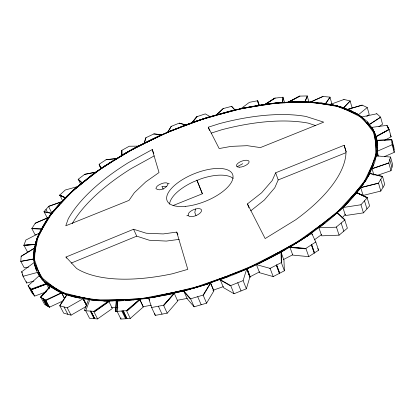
<?xml version="1.0" encoding="UTF-8"?>
<svg xmlns="http://www.w3.org/2000/svg" width="415" height="415" viewBox="0 0 415 415"><rect width="100%" height="100%" fill="white"/><g stroke="black" fill="none" stroke-linecap="round" stroke-linejoin="round"><path stroke-width="0.62" d="M167.997 183.892C167.126 188.151 158.966 191.818 155.905 188.54C156.294 185.889 159.422 184.602 161.653 183.643C163.033 183.134 164.511 182.756 165.99 182.859C167.427 182.533 167.919 184.691 169.206 183.404M392.144 144.913L391.812 139.819L376.504 140.4L377.334 149.545L375.642 157.866L375.912 157.399L375.295 135.274L373.303 130.237L372.286 128.707M377.188 147.569C377.64 141.655 376.234 135.435 373.313 130.305M33.797 257.606L33.776 256.641M178.953 291.963L152.684 297.545L138.19 299.282L139.71 299.21L143.346 306.924L130.274 318.435L120.884 319.068L120.947 317.828M36.779 270.549L34.253 263.878L35.571 242.516L47.087 219.343L67.303 195.766L93.536 173.771L95.761 172.318M116.21 300.792L115.386 311.452L116.776 311.385L117.445 300.761L110.037 300.849L94.978 311.437M115.723 311.437L116.511 300.787M35.835 242.568L34.575 248.02L21.17 256.211L20.75 261.46L33.942 259.017L33.843 257.746L33.755 258.913L34.331 260.013M33.926 251.438L34.881 246.303M33.88 251.91L33.537 253.809L33.755 258.913M376.955 149.768L376.737 151.62L368.728 175.597L365.532 180.349M35.104 250.971L33.926 258.778M35.301 249.643L36.94 238.418L42.605 228.39M34.938 246.085L35.571 242.516M34.238 249.804L34.575 248.02M186.828 215.805L188.156 215.271A7.174 3.196 -22.4 0 0 195.029 215.956A7.174 3.196 -22.4 0 0 201.54 210.789L201.472 209.923A7.174 3.196 -22.4 0 0 195.496 209.025L194.817 212.599L196.03 215.556M48.633 285.126L50.148 286.397L40.52 297.145L50.365 286.35L55.828 289.779M35.877 242.417L36.925 238.511M34.378 248.269L33.9 250.152L33.817 256.449L33.677 255.458M377.287 175.384L390.987 170.71L392.689 164.771L390.52 157.036L376.047 155.864M390.52 157.036L388.72 163.111L371.721 168.905L368.728 175.597M250.219 276.961L247.096 268.744L250.219 276.961L249.872 277.106L246.697 269.034M144.135 143.201L145.753 137.78L154.032 133.848L161.897 134.776L195.242 121.465L234.563 110.12M247.05 268.889L233.749 274.611L220.183 279.622L223.493 287.637L234.019 293.742L246.36 288.788L249.913 276.966L246.738 268.899C269.506 259.219 291.325 247.226 311.577 233.038L312.173 234.771M144.363 143.082L146.002 137.661M246.36 288.788L243.107 280.623L246.738 268.899L242.479 270.772L292.829 245.115L304.574 237.774M37.127 238.085L40.333 230.688L47.087 219.343M39.321 233.095L38.989 234.081L39.492 233.007L25.875 240.036L23.852 245.364L35.358 244.435L23.852 245.364M376.773 151.293L377.323 149.706M38.87 234.273L38.419 235.31M304.786 101.908L307.344 95.932L304.999 101.914L299.677 101.768L283.014 102.406M36.364 240.482L38.388 235.466L37.749 236.742M371.757 166.036L365.89 180.338L364.095 182.745M372.405 164.444L376.877 153.54L375.476 141.883M35.747 242.018L36.323 240.638M346.198 151.937L344.154 145.271L275.669 172.785L278.19 179.939L274.777 187.772L264.298 200.072L250.717 210.851M343.568 108.025L350.286 100.975L343.843 99.413M275.669 172.785L272.199 180.551L261.632 192.768L247.449 203.905L248.938 207.858M371.721 168.905L373.744 164.413M375.596 158.063L362.741 184.753L334.277 215.271L337.219 212.63C345.264 206.048 352.185 198.323 358.56 190.153M365.89 180.338L367.083 178.061M373.957 175.203L372.032 168.646L374.802 162.011L376.083 155.698M43.393 226.995L50.091 215.141L51.564 213.533M167.852 132.178L171.213 126.368L179.254 123.136L185.832 124.925L188.799 123.867M197.047 287.102L183.715 290.868L187.191 298.769L194.116 306.82L206.577 303.168L213.907 290.816L210.55 282.833L206.354 284.233L228.805 276.4M42.595 226.906L45.909 221.33M365.475 180.447L360.697 187.544L363.099 195.444L380.809 191.061L384.715 184.509L382.547 176.385L369.578 173.299M368.302 175.716L362.648 185.163L358.622 190.08M210.919 282.708L203.521 294.977L190.604 298.795L190.205 298.909L183.269 290.863M210.55 282.833L203.122 295.101L206.577 303.168M369.641 173.522L368.359 175.623L369.48 173.486L382.433 176.593L378.345 183.306L360.329 187.798M48.747 217.33L35.285 223.14L31.742 228.712L41.49 228.987L31.846 228.546L35.073 234.771L36.338 234.838M80.028 298.089L69.092 295.625L67.012 294.764L59.859 305.865L63.692 313.154L71.053 315.156L86.227 306.436M68.449 295.397L66.908 294.546L59.636 305.798L67.22 307.8L83.239 298.644L86.642 304.911M360.531 187.746L358.996 190.06L352.454 197.613M330.34 105.011L331.684 102.998L329.884 97.11L322.808 96.472L310.296 102.132M320.816 102.967L325.412 103.688L330.096 97.136L325.609 103.719M51.699 213.217L58.064 205.55M54.547 209.663L53.685 210.825L58.131 205.466L67.297 195.979M53.551 210.965L51.522 213.424M345.602 205.088L368.624 175.789M47.46 218.824L52.581 212.215M58.406 205.181L75.203 188.462L91.16 175.628M228.826 111.464L207.931 117.398L210.229 116.698L205.28 113.892L196.845 116.703L191.823 122.788L180.214 127.078M196.845 116.703L191.823 122.788L210.166 116.662M192.067 122.7L197.104 116.615M50.739 213.497L51.574 212.516L52.788 212.091M353.938 194.287L340.378 210.125L324.229 222.502M355.458 192.513L365.771 180.53M367.358 197.654L356.62 192.519L367.358 197.654L360.957 204.756L342.655 207.567L345.083 205.233M51.631 213.445L43.902 211.806L48.705 206.276L61.7 201.69M152.471 297.337L148.554 297.913L151.615 307.499L155.283 315.374L167.193 313.18L177.698 301.041L174.181 293.177L170.212 293.976M163.956 305.175L174.663 292.949L163.956 305.175L151.615 307.499M59.962 203.537L61.373 201.918M174.31 293.032L163.567 305.253L167.193 313.18M53.219 288.425L50.386 286.578L40.836 297.353L44.628 304.428L49.442 307.214L63.557 300.668M342.883 207.531L345.436 215.546L363.447 212.859L369.604 205.933L367.171 197.872L356.459 192.721M73.242 190.329L71.053 192.212L60.408 203.869M347.874 202.536L354.415 195.206M354.586 195.003L356.584 192.778M342.017 218.01L345.477 214.207M362.342 195.688L363.208 194.739M51.823 213.196L59.143 205.254M350.768 109.057L352.081 107.656L350.094 100.923L343.402 107.967M65.487 197.69L67.225 195.839M67.453 195.823L71.053 192.212M345.166 205.145L347.682 202.738M59.63 195.19L65.404 197.872L59.63 195.19L65.274 190.003L77.569 186.605L75.955 187.995L77.413 186.651M216.386 114.872L223.037 108.621L231.757 106.318L235.056 110.006L268.349 103.807L280.26 102.666M216.63 114.805L223.296 108.548M75.815 188.099L73.408 190.179M67.396 195.688L74.446 189.339M77.558 186.532L93.536 173.771M139.871 299.07L126.528 310.69L116.776 311.385M130.274 318.435L126.528 310.69L140.197 299.033M337.317 212.719L328.685 220.303L318.912 227.742L321.641 235.829L339.076 235.165L347.381 228.188L344.766 220.023L336.99 212.833M304.88 237.582L308.527 235.305L318.673 227.752L336.124 227.192L345.026 219.8L337.219 212.63L337.587 213.777M366.793 116.496L369.241 114.473L367.254 107.532L362.067 105.099L347.438 109.441L341.597 107.127L332.597 104.995M308.527 235.305L310.928 233.334M308.563 234.994L345.399 205.29M367.254 107.532L358.275 114.872L356.776 113.918M82.798 182.782L71.214 192.062M84.427 181.474L98.386 170.28L100.549 168.931M301.461 239.989L321.895 224.292M389.14 129.542L375.731 136.909L389.078 129.407L386.977 125.335L371.43 127.421L372.245 128.645L371.643 127.395M259.302 105.239L257.757 100.726L249.41 102.323L240.923 108.689L232.291 110.546M161.419 134.989L124.676 153.555L96.156 172.033L84.759 174.274L78.093 179.363L81.952 182.927M318.673 227.752L325.101 222.98M314.331 239.87L321.594 234.558M34.357 262.358L21.663 271.784L23.038 276.297L37.713 272.354M334.008 215.51L293.13 244.928L296.481 242.951M91.253 175.555L96.156 172.033M121.917 299.739L98.428 300.735L89.832 299.775L85.713 310.804L89.541 318.305L97.556 318.928L112.356 308.521L108.647 300.979L105.182 301.062L69.092 295.625M111.044 161.897L104.061 166.524L124.469 153.799M102.23 167.769L93.738 173.631M103.88 166.633L101.068 168.506L99.128 164.241L106.256 159.625L116.532 158.53M111.547 161.58L135.705 147.439L152.746 138.859L161.897 134.776M378.874 126.663L382.557 124.22L380.555 117.056L376.701 113.674M297.529 242.313L300.776 240.155M100.866 168.646L105.97 165.191M301.077 239.958L308.127 235.289M369.293 124.479L380.669 117.165L369.381 124.588L367.202 121.865M315.779 241.981L305.217 248.85L289.016 247.345L292.663 245.198L289.852 246.992L292.772 255.101L308.77 256.657L318.596 250.204L315.779 241.981L311.52 232.919M282.781 102.484L283.118 97.203L274.766 98.148L265.024 104.388L253.669 106.131M274.766 98.148L265.024 104.388L273.993 103.268M265.263 104.357L275.269 98.085M132.733 149.115L113.72 160.709M111.827 161.892L100.892 168.698L99.128 164.241L101.001 168.34M124.567 153.617L121.979 155.205L121.844 150.334L129.247 146.225L138.423 146.132L136.296 147.247L138.309 146.137M21.149 256.371L34.544 248.17M124.692 153.669L129.874 150.614M83.477 298.686L74.586 297.166L71.971 296.274M260.413 262.887L308.236 235.502M121.605 150.469L121.761 155.392L121.844 150.334M277.386 253.954L280.971 251.947L281.339 262.576L284.374 270.793L273.2 276.587L259.557 272.717L256.439 264.635L270.098 268.381L281.339 262.576M285.209 249.586L281.23 251.931L281.707 262.379M154.198 155.895L131.15 168.609A150.624 65.544 -21.9 0 0 72.205 223.685M152.222 149.571L128.505 162.581A151.273 64.584 -21.9 0 0 68.226 218.876L65.778 225.791L129.039 200.372L134.346 192.71L145.743 181.895L159.038 172.526L152.222 149.571L153.841 153.4M136.13 147.325L132.956 148.995M124.791 153.493L134.268 148.342M138.491 146.044L158.867 136.016M309.134 102.297L307.11 95.938L299.661 96.104L288.472 102.132L277.619 102.863M384.523 140.358L391.122 136.784L389.078 129.407L375.824 136.545L377.401 142.08M277.666 252.901L251.713 266.954L228.847 275.487M280.618 251.298L300.859 240.373M288.249 102.142L299.661 96.104M299.905 96.093L288.472 102.132L291.195 101.991M237.115 166.747L242.765 163.702M249.991 276.8L259.676 271.809M283.606 259.474L292.72 254.774M269.719 268.567L270.098 268.381L273.2 276.587M144.69 143.294L130.097 150.489M146.77 142.267L167.204 132.458M259.946 262.861L206.369 284.467L197.229 287.045M67.012 294.764L62.188 292.757L46.19 300.367L40.675 297.249M264.806 260.573L280.976 252.076L283.953 260.179L284.374 270.793M299.895 101.774L310.503 102.142L323.031 96.488M167.707 132.188L185.967 124.931M249.913 276.966L250.266 276.81M384.368 156.657L394.25 152.341L393.892 147.351L391.812 139.819M173.709 129.672L171.4 130.673L179.762 127.244M35.171 223.306L48.638 217.486M171.193 130.751L167.893 132.105M159.106 135.918L169.216 131.597M171.213 126.368L167.613 132.281L180.037 127.545M66.55 258.166L65.98 257.035L133.594 229.256L146.199 233.22L163.225 233.93L176.728 232.089L177.916 234.864M71.198 263.089L136.727 236.156L149.343 240.244L166.348 241.079L179.171 239.382M173.065 205.55L202.38 193.769L197.037 180.411M278.19 179.939L345.783 152.782M243.107 280.623L230.299 285.753L219.68 279.674M256.615 264.412L260.065 263.053M204.087 118.571L182.211 126.71M188.887 123.836L194.879 121.699M192.129 122.627L195.117 121.507M330.164 104.518L344.04 99.455M28.018 285.639L31.436 289.644L47.102 283.839L50.116 286.376M225.594 276.701L197.042 287.33M31.436 289.644L47.102 283.839L45.572 282.553M31.322 289.525L46.983 283.736M34.974 265.885C35.726 269.672 37.656 273.386 40.089 276.328L39.518 275.425L28.116 285.769L31.825 292.642L34.704 296.077L46.516 291.75M206.369 284.467L210.462 282.983L213.818 290.967M201.016 119.51L195.123 121.611M61.539 201.861L48.539 206.457L51.574 212.516M242.059 270.954L188.892 289.514L136.701 299.573L91.871 299.895M212.921 290.272L223.296 286.656M372.032 168.646L388.788 162.919L390.987 170.71M192.674 288.451L201.607 285.821M207.759 117.44L204.33 118.493M195.361 121.429L205.71 118.104M210.364 116.605L232.052 110.597M208.247 127.208L219.468 123.629A151.273 64.584 -21.9 0 1 306.068 116.485L323.716 122.145L260.397 147.59L247.299 145.681L231.077 146.386L219.156 148.549L208.247 127.208L209.523 130.538M211.173 133.122L221.771 129.755A150.624 65.544 -21.9 0 1 308.21 123.12L315.514 125.543M206.172 284.291L188.114 289.857L179.083 291.932M362.233 105.171L347.438 109.441L356.942 113.71L363.001 118.187L341.099 107.096L313.273 102.297M183.347 290.951L169.792 294.302L156.88 296.678M216.583 115.168L201.259 119.427M218.788 114.556L240.503 108.777M23.038 276.297L26.669 283.03L33.864 281.043M360.474 187.601L378.48 183.093L380.809 191.061M152.684 297.545L206.001 284.581M228.95 111.433L235.056 110.006M165.595 295.039L169.86 294.053M253.098 106.23L244.777 107.869L268.349 103.807M361.418 117.02L376.825 113.772M242.557 108.336L240.923 108.689L253.051 106.671M244.58 107.9L241.271 108.554M171.623 292.845L144.259 298.79L124.666 299.625M174.798 292.155L196.855 287.393M241.022 108.611L247.169 107.34M84.556 174.425L95.958 172.173M143.092 306.747L151.309 305.196M177.21 300.299L187.321 298.385M33.931 258.877L20.755 261.305L24.267 267.851L28.588 267.073M276.841 102.93L255.199 106.313M152.621 297.311L156.704 296.715M268.355 103.932L271.109 103.543M271.348 103.517L273.999 103.143M116.501 300.927L127.576 300.527L135.456 299.583L129.195 300.159M135.918 299.542L137.858 299.35M265.621 104.243L268.002 103.978M106.033 159.77L116.387 158.618M105.924 301.077L108.191 300.839M282.553 102.438L280.41 102.661L282.553 102.505L282.869 97.224L284.747 102.868M289.333 247.158L305.554 248.642M274.232 103.242L278.325 102.847M125.351 300.517L128.878 300.18M126.876 310.659L127.618 310.591L140.716 299.106L133.137 299.915M35.394 244.285L23.909 245.198L27.281 251.573L29.797 251.391M288.835 102.049L299.563 101.774M152.336 297.596L108.849 300.839L102.386 300.808L93.717 300.061M302.504 101.696L268.588 103.781M291.532 101.981L294.194 101.841M391.791 139.663L376.664 140.28L376.187 138.553M288.026 102.593L274.471 103.091M290.028 102.515L307.837 101.841L319.861 103.496M113.222 300.865L108.647 300.979M117.445 300.761L123.758 300.616L117.736 300.88L117.113 311.369L120.884 319.068M101.82 300.761L98.583 300.719M111.547 307.422L117.953 307.39M166.778 186.402L161.943 186.325L163.214 189.302M310.503 102.142L313.029 102.282L279.497 102.676L243.74 108.025L206.893 117.668L170.316 131.073L135.285 147.724L103.091 167.11L75.131 188.628L53.006 211.531L38.528 234.828L33.657 257.191L40.12 276.421L41.272 278.19M97.556 318.928L93.733 311.375L108.849 300.839L109.747 300.849L94.677 311.421L84.255 310.659L88.597 299.459L91.492 299.843L83.27 298.805L86.434 305.03M310.456 102.059L318.238 102.572L325.474 103.6M289.852 246.992L305.891 248.429L308.77 256.657M337.011 106.043L332.742 104.829L304.999 101.914M102.775 300.818L105.011 301.036M302.722 101.701L304.563 101.903M153.783 133.962L161.663 134.88M321.609 103.734L337.26 105.898L339.294 106.582M95.331 300.351L91.601 299.869L59.786 291.916L40.203 276.514M325.412 103.688L332.742 104.829M330.35 104.554L332.508 104.974L330.522 104.492M334.967 105.452L337.26 105.898M81.459 297.332L63.811 293.794L62.369 292.829M83.54 297.752L98.116 300.714M51.761 213.274L44.057 211.624L47.134 217.719L48.306 217.984M343.646 107.942L349.845 110.151L355.033 112.828M337.105 106.064L343.485 107.879M179.254 123.136L185.723 125.019M61.985 292.85L59.625 292.036L53.997 288.887M356.942 113.71L332.929 104.865M57.924 291.008L59.231 291.491L55.911 289.82M349.57 110.291L351.495 111.049M62.188 292.757L60.72 292.15L61.43 292.606M59.47 291.61L60.45 292.082M346.587 109.913L337.437 105.944M347.957 110.499L360.194 115.764L365.916 122.249M53.208 286.848L42.247 279.674L39.446 275.685M347.77 109.451L349.414 110.224M65.554 197.722L59.802 195.029L62.738 201.016M34.331 264.231L44.841 282.366L46.221 283.097M66.908 294.546L46.324 283.18M220.183 279.622L230.699 285.603L234.019 293.742M355.173 112.901L356.713 113.886M54.5 287.699L62.058 292.7M48.456 284.981L45.038 282.516M44.789 282.278L42.325 279.71M47.964 286.921L49.463 288.088M44.026 281.266L45.458 282.444M361.615 116.978C364.515 119.572 368.572 121.642 369.791 125.574M373.261 130.175L372.654 128.65L357.076 113.788M82.129 182.782L78.29 179.207L80.837 184.576M374.211 131.607L366.751 123.198M65.98 257.035L76.562 268.438A151.273 64.584 -21.9 0 0 172.443 273.77L187.798 269.361L176.728 232.089M231.497 106.38L234.812 110.063M183.632 290.77L190.604 298.795L194.116 306.82M369.381 124.588L372.654 128.65M40.841 277.334L43.674 280.872M363.135 118.296L375.279 134.756L375.238 135.145L374.844 133.718M22.265 272.894L21.632 271.633M34.704 296.077L30.969 289.146L46.392 283.492L49.214 288.845M29.885 287.828L33.745 294.894M29.756 287.678L33.48 294.583M22.441 274.325L23.048 275.446M373.957 131.903L374.688 133.272M43.689 298.95L47.492 306.068M43.482 298.836L47.279 305.943M43.425 298.805L47.227 305.912M43.165 298.65L46.962 305.756M42.548 298.307L46.345 305.409M49.442 307.214L45.634 300.076L61.596 292.694L64.75 298.748M45.453 299.983L49.261 307.121M34.953 265.823L36.447 268.676M35.254 267.587L36.478 269.952M38.543 273.926L39.741 276.188M37.474 272.281L39.617 276.364M372.348 128.826L373.899 131.778M64.019 306.955L67.853 314.28M67.22 307.8L71.053 315.156M61.721 293.161L64.584 298.665M390.23 135.062L391.122 136.784M247.449 203.905L265.159 238.563L295.636 219.836A151.273 64.584 -21.9 0 0 346.027 151.387L344.154 145.271M83.047 298.753L86.502 305.544M90.952 311.157L94.77 318.694M90.802 311.146L94.625 318.684M90.652 311.136L94.475 318.673M90.288 311.115L94.112 318.642M83.529 299.21L86.403 304.869M46.008 209.378L47.678 212.693M123.255 310.908L127.011 318.637M123.084 310.918L126.84 318.647M122.907 310.934L126.663 318.663M122.482 310.965L126.238 318.689M121.834 311.006L125.595 318.73M139.642 299.267L143.279 306.981M317.802 248.502L318.596 250.204M148.591 298.032L149.623 300.247M158.38 306.229L162.026 314.129M133.594 229.256L136.727 236.156M38.045 270.243L33.708 260.516L33.942 259.017L34.258 263.774M38.559 271.394L42.133 279.539M375.824 136.545L375.295 135.347L375.689 136.774M197.696 296.699L201.176 304.745M377.344 142.506L377.437 143.974M196.871 180.074L202.38 193.769M237.738 282.776L241.016 290.931M276.686 264.967L279.752 273.184M276.499 265.066L279.565 273.283M276.317 265.159L279.383 273.376M259.193 105.633L257.502 100.767L259.064 105.28M311.691 244.643L314.534 252.865M311.525 244.746L314.373 252.968M311.364 244.855L314.212 253.077M336.404 226.974L339.076 235.165M341.156 223.016L343.796 231.191M154.702 313.574L155.283 315.374M360.957 204.756L363.447 212.859M26.212 281.531L26.669 283.03M364.489 200.834L366.948 208.916M349.845 110.151L350.182 111.293M380.726 179.389L383.029 187.326M377.121 143.865L377.448 145.017M377.121 143.922L377.448 145.074M378.304 156.03L376.96 151.371L392.144 144.747L394.25 152.341M375.871 136.073L376.265 137.432M376.929 139.819L377.458 141.66M374.501 132.468L375.196 134.906M374.444 132.344L375.191 134.937M375.539 136.162L375.891 137.386M376.638 140.052L377.526 143.341M375.388 136.027L375.736 137.251M389.768 159.562L391.952 167.328M386.977 125.335L387.314 126.554M387.864 127.078L388.409 128.982M387.833 127.011L388.341 128.847M391.936 141.847L394.043 149.571M377.334 149.545L372.727 128.775M375.321 140.586L374.325 131.861M376.685 140.389L376.789 141.972M188.156 215.271L188.535 213.409A7.174 3.196 -22.4 0 1 195.496 209.025M377.728 152.85L377.832 156.019M169.538 204.206A35.14 15.096 -21.9 0 1 193.198 181.936L201.4 178.678A35.14 15.096 -21.9 0 1 233.126 178.409M239.393 167.209A6.697 2.77 -20.4 0 0 249.119 161.923A6.697 2.77 -20.4 0 0 239.808 162.032A6.697 2.77 -20.4 0 0 239.393 167.209M185.199 206.385A35.291 14.867 -21.9 0 0 232.986 175.784A35.291 14.867 -21.9 0 0 181.376 180.302A35.291 14.867 -21.9 0 0 185.199 206.385"/></g></svg>
